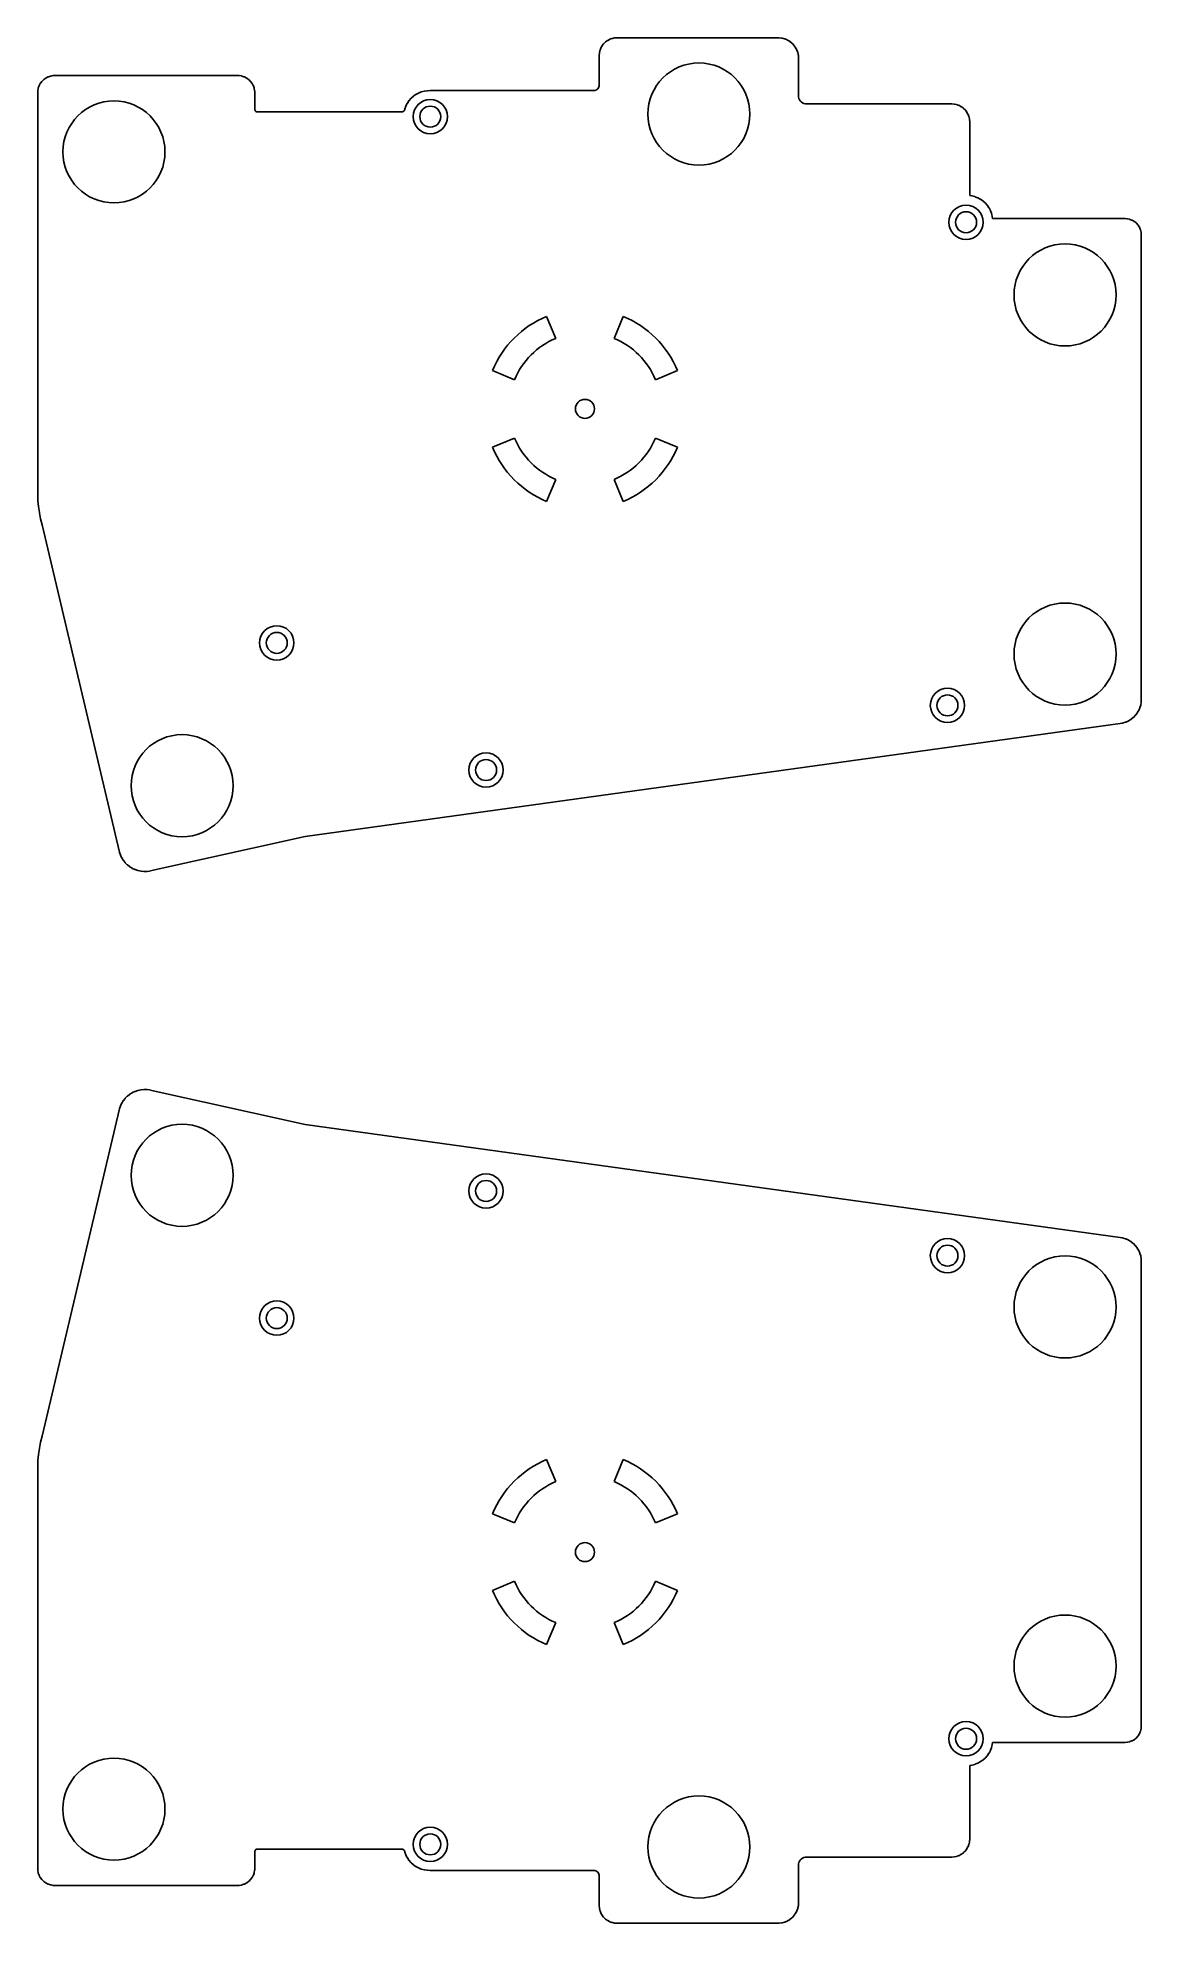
# Model space of a CAD drawing. Header units: millimetres. Extents: x -212 to -97, y -236 to -38.
import ezdxf

# ---------------------------------------------------------------- set-up
doc = ezdxf.new("R2010")
doc.units = ezdxf.units.MM
doc.layers.add('mirror', color=7, linetype='CONTINUOUS')
doc.layers.add('Shape2DView', color=7, linetype='CONTINUOUS')

msp = doc.modelspace()

# ---------------------------------------------------------------- linework, layer by layer
at = {"layer": 'mirror'}
for p, q in [((-203.801, -150.435), (-203.709, -150.168)), ((-203.696, -150.138), (-203.575, -149.882)), ((-203.558, -149.85), (-203.407, -149.61)), ((-203.388, -149.583), (-203.212, -149.362)), ((-203.189, -149.336), (-202.988, -149.136)), ((-202.961, -149.113), (-202.738, -148.938)), ((-202.71, -148.918), (-202.469, -148.77)), ((-202.439, -148.754), (-202.183, -148.634)), ((-202.151, -148.622), (-201.882, -148.532)), ((-201.848, -148.522), (-201.571, -148.464)), ((-201.538, -148.459), (-201.256, -148.433)), ((-201.222, -148.432), (-200.939, -148.438)), ((-200.904, -148.441), (-200.634, -148.478)), ((-200.598, -148.484), (-184.308, -152.101)), ((-211.92, -184.788), (-203.81, -150.468)), ((-184.308, -152.101), (-98.588, -163.989)), ((-98.5339, -164.001), (-98.2717, -164.081)), ((-98.2357, -164.095), (-97.9855, -164.208)), ((-97.9536, -164.224), (-97.7191, -164.366)), ((-97.6885, -164.388), (-97.4733, -164.558)), ((-97.4459, -164.582), (-97.2533, -164.777)), ((-97.2287, -164.805), (-97.0615, -165.023)), ((-97.041, -165.054), (-96.902, -165.29)), ((-96.8851, -165.323), (-96.7762, -165.575)), ((-96.7637, -165.61), (-96.6866, -165.873)), ((-96.6784, -165.909), (-96.6343, -166.18)), ((-96.6306, -166.217), (-96.6206, -166.481)), ((-96.62, -166.5), (-96.62, -215.225)), ((-212.195, -186.041), (-212.074, -185.416)), ((-212.07, -185.401), (-211.92, -184.789)), ((-212.38, -187.985), (-212.351, -187.348)), ((-212.35, -187.334), (-212.29, -186.7)), ((-212.288, -186.685), (-212.197, -186.055)), ((-158.036, -189.543), (-158.993, -187.233)), ((-151.914, -189.543), (-150.957, -187.233)), ((-212.38, -187.999), (-212.38, -187.998)), ((-212.38, -188), (-212.38, -187.999)), ((-212.38, -230.25), (-212.38, -188)), ((-162.366, -193.872), (-164.676, -192.916)), ((-147.584, -193.872), (-145.274, -192.916)), ((-162.366, -199.995), (-164.676, -200.952)), ((-147.584, -199.995), (-145.274, -200.952)), ((-158.036, -204.325), (-158.993, -206.635)), ((-151.914, -204.325), (-150.957, -206.635)), ((-96.6217, -215.259), (-96.6451, -215.477)), ((-112.34, -217.444), (-112.44, -217.71)), ((-112.262, -217.133), (-112.329, -217.409)), ((-112.23, -216.88), (-112.256, -217.098)), ((-98.35, -216.88), (-112.23, -216.88)), ((-98.119, -216.869), (-98.3248, -216.879)), ((-97.8584, -216.818), (-98.0724, -216.863)), ((-97.609, -216.727), (-97.8132, -216.804)), ((-97.3768, -216.598), (-97.5664, -216.706)), ((-97.1678, -216.434), (-97.338, -216.571)), ((-96.9869, -216.239), (-97.1335, -216.402)), ((-96.8387, -216.019), (-96.9582, -216.202)), ((-96.7267, -215.778), (-96.8161, -215.978)), ((-96.6538, -215.523), (-96.7109, -215.734)), ((-114.399, -219.263), (-114.62, -219.292)), ((-114.62, -219.292), (-114.62, -227.025)), ((-114.088, -219.186), (-114.364, -219.256)), ((-113.788, -219.072), (-114.053, -219.175)), ((-113.505, -218.923), (-113.756, -219.057)), ((-113.241, -218.741), (-113.474, -218.904)), ((-113.001, -218.529), (-113.213, -218.719)), ((-112.788, -218.29), (-112.976, -218.504)), ((-112.605, -218.026), (-112.765, -218.261)), ((-112.455, -217.744), (-112.587, -217.996)), ((-114.643, -227.314), (-114.691, -227.534)), ((-114.621, -227.046), (-114.637, -227.271)), ((-189.611, -228.284), (-189.62, -228.335)), ((-189.62, -228.335), (-189.62, -230.25)), ((-189.584, -228.222), (-189.611, -228.284)), ((-189.544, -228.167), (-189.584, -228.222)), ((-189.493, -228.123), (-189.544, -228.167)), ((-189.434, -228.091), (-189.493, -228.123)), ((-189.391, -228.08), (-189.434, -228.091)), ((-174.154, -228.08), (-189.391, -228.08)), ((-174.1, -228.089), (-174.154, -228.08)), ((-174.036, -228.115), (-174.1, -228.089)), ((-173.978, -228.156), (-174.036, -228.115)), ((-173.931, -228.209), (-173.978, -228.156)), ((-173.897, -228.27), (-173.931, -228.209)), ((-173.882, -228.325), (-173.897, -228.27)), ((-173.763, -228.672), (-173.863, -228.404)), ((-173.618, -228.959), (-173.749, -228.705)), ((-173.44, -229.227), (-173.6, -228.99)), ((-173.231, -229.472), (-173.418, -229.255)), ((-132.386, -229.218), (-132.468, -229.341)), ((-132.284, -229.111), (-132.386, -229.218)), ((-132.164, -229.024), (-132.284, -229.111)), ((-132.031, -228.959), (-132.164, -229.024)), ((-131.89, -228.918), (-132.031, -228.959)), ((-131.768, -228.904), (-131.89, -228.918)), ((-116.5, -228.905), (-131.75, -228.905)), ((-116.254, -228.888), (-116.479, -228.904)), ((-115.991, -228.834), (-116.211, -228.882)), ((-115.739, -228.743), (-115.95, -228.822)), ((-115.502, -228.618), (-115.7, -228.726)), ((-115.286, -228.46), (-115.467, -228.595)), ((-115.094, -228.272), (-115.253, -228.431)), ((-114.931, -228.059), (-115.066, -228.239)), ((-114.8, -227.825), (-114.908, -228.023)), ((-114.703, -227.575), (-114.782, -227.786)), ((-212.329, -230.54), (-212.373, -230.318)), ((-212.239, -230.798), (-212.317, -230.585)), ((-212.111, -231.038), (-212.22, -230.839)), ((-211.95, -231.256), (-212.087, -231.076)), ((-211.757, -231.448), (-211.92, -231.29)), ((-190.076, -231.294), (-190.239, -231.453)), ((-189.909, -231.078), (-190.046, -231.26)), ((-189.776, -230.839), (-189.884, -231.04)), ((-189.681, -230.584), (-189.758, -230.798)), ((-189.626, -230.314), (-189.668, -230.538)), ((-172.994, -229.691), (-173.206, -229.498)), ((-172.735, -229.879), (-172.967, -229.713)), ((-172.453, -230.037), (-172.704, -229.899)), ((-172.155, -230.159), (-172.421, -230.052)), ((-171.846, -230.245), (-172.122, -230.17)), ((-171.528, -230.294), (-171.811, -230.252)), ((-171.215, -230.305), (-171.492, -230.297)), ((-154.05, -230.305), (-171.2, -230.305)), ((-153.943, -230.316), (-154.038, -230.305)), ((-153.832, -230.353), (-153.943, -230.316)), ((-153.73, -230.411), (-153.832, -230.353)), ((-153.641, -230.488), (-153.73, -230.411)), ((-153.569, -230.581), (-153.641, -230.488)), ((-153.516, -230.685), (-153.569, -230.581)), ((-153.485, -230.798), (-153.516, -230.685)), ((-153.479, -230.894), (-153.485, -230.798)), ((-153.48, -230.924), (-153.48, -230.923)), ((-153.48, -230.925), (-153.48, -230.924)), ((-153.48, -233.99), (-153.48, -230.925)), ((-132.563, -229.62), (-132.572, -229.741)), ((-132.57, -229.773), (-132.57, -229.774)), ((-132.57, -229.774), (-132.57, -229.775)), ((-132.57, -229.775), (-132.57, -233.675)), ((-132.528, -229.476), (-132.563, -229.62)), ((-132.468, -229.341), (-132.528, -229.476)), ((-211.537, -231.609), (-211.722, -231.477)), ((-211.297, -231.734), (-211.499, -231.632)), ((-211.04, -231.823), (-211.255, -231.752)), ((-210.772, -231.872), (-210.996, -231.834)), ((-210.516, -231.88), (-210.727, -231.876)), ((-191.5, -231.88), (-210.5, -231.88)), ((-191.276, -231.878), (-191.487, -231.88)), ((-191.005, -231.838), (-191.23, -231.874)), ((-190.744, -231.757), (-190.96, -231.827)), ((-190.499, -231.638), (-190.703, -231.74)), ((-190.274, -231.482), (-190.459, -231.614)), ((-153.48, -233.991), (-153.48, -233.99)), ((-153.48, -233.991), (-153.48, -233.991)), ((-153.461, -234.238), (-153.479, -234.015)), ((-153.406, -234.498), (-153.455, -234.28)), ((-153.315, -234.748), (-153.394, -234.539)), ((-153.187, -234.984), (-153.296, -234.788)), ((-153.029, -235.197), (-153.164, -235.019)), ((-152.84, -235.388), (-153, -235.23)), ((-133.078, -235.074), (-133.256, -235.262)), ((-132.902, -234.832), (-133.052, -235.042)), ((-132.761, -234.567), (-132.88, -234.796)), ((-132.658, -234.287), (-132.745, -234.53)), ((-132.593, -233.994), (-132.646, -234.247)), ((-132.571, -233.695), (-132.588, -233.952)), ((-132.57, -233.675), (-132.57, -233.675)), ((-152.628, -235.548), (-152.808, -235.415)), ((-152.395, -235.677), (-152.592, -235.571)), ((-152.145, -235.771), (-152.356, -235.695)), ((-151.885, -235.829), (-152.104, -235.783)), ((-151.627, -235.849), (-151.842, -235.835)), ((-134.645, -235.85), (-151.6, -235.85)), ((-134.61, -235.848), (-134.611, -235.848)), ((-134.347, -235.815), (-134.603, -235.847)), ((-134.057, -235.74), (-134.306, -235.807)), ((-133.78, -235.626), (-134.018, -235.727)), ((-133.521, -235.475), (-133.743, -235.608)), ((-133.286, -235.29), (-133.487, -235.451))]:
    msp.add_line(p, q, dxfattribs=at)
for centre, radius in [((-197.234, -157.426), 5.35), ((-165.35, -159.07), 1.8), ((-165.35, -159.07), 1.1), ((-116.95, -165.85), 1.8), ((-116.95, -165.85), 1.1), ((-104.62, -171.229), 5.35), ((-187.3, -172.4), 1.8), ((-187.3, -172.4), 1.1), ((-154.975, -196.934), 1), ((-104.62, -208.88), 5.35), ((-115, -216.5), 1.8), ((-115, -216.5), 1.1), ((-204.38, -223.88), 5.35), ((-143.025, -227.85), 5.35), ((-171.2, -227.575), 1.8), ((-171.2, -227.575), 1.1)]:
    msp.add_circle(centre, radius, dxfattribs=at)
for centre, radius, start, end in [((-203.425, -150.266), 0.3, 154.702, 160.988), ((-203.304, -150.01), 0.3, 147.823, 154.702), ((-203.153, -149.77), 0.3, 141.467, 147.823), ((-202.977, -149.549), 0.3, 134.857, 141.467), ((-202.776, -149.349), 0.3, 128.123, 134.857), ((-202.553, -149.174), 0.3, 121.554, 128.123), ((-202.312, -149.026), 0.3, 115.115, 121.554), ((-202.056, -148.906), 0.3, 108.499, 115.115), ((-201.787, -148.816), 0.3, 101.826, 108.499), ((-201.51, -148.758), 0.3, 95.2677, 101.826), ((-201.228, -148.732), 0.3, 88.7854, 95.2677), ((-200.945, -148.738), 0.3, 82.0705, 88.7854), ((-200.663, -148.777), 0.3, 77.4835, 84.528), ((-203.518, -150.537), 0.3, 165.57, 166.704), ((-203.517, -150.533), 0.3, 160.988, 166.357), ((-98.6292, -164.286), 0.3, 74.8496, 82.1041), ((-98.6214, -164.288), 0.3, 73.0325, 76.3876), ((-98.3592, -164.368), 0.3, 65.6942, 73.0325), ((-98.109, -164.481), 0.3, 58.8033, 65.6942), ((-97.8745, -164.623), 0.3, 51.6926, 58.8033), ((-97.6593, -164.793), 0.3, 44.6452, 51.6926), ((-97.4667, -164.988), 0.3, 37.4872, 44.6452), ((-97.2995, -165.206), 0.3, 30.4974, 37.4872), ((-97.1605, -165.442), 0.3, 23.3712, 30.4974), ((-97.0516, -165.694), 0.3, 16.3388, 23.3712), ((-96.9745, -165.957), 0.3, 9.24276, 16.3388), ((-96.9304, -166.228), 0.3, 2.16862, 9.24276), ((-96.92, -166.5), 0.3, 0, 3.6475), ((-211.779, -185.473), 0.3, 166.225, 169.047), ((-211.628, -184.857), 0.3, 166.704, 166.946), ((-212.051, -187.362), 0.3, 174.594, 177.39), ((-211.991, -186.728), 0.3, 171.785, 174.594), ((-211.9, -186.098), 0.3, 169.047, 171.785), ((-154.975, -196.934), 10.5, 112.5, 157.5), ((-154.975, -196.934), 10.5, 22.5, 67.5), ((-212.08, -187.998), 0.3, 177.39, 180), ((-154.975, -196.934), 8, 112.5, 157.5), ((-154.975, -196.934), 8, 22.5, 67.5), ((-154.975, -196.934), 10.5, -157.5, -112.5), ((-154.975, -196.934), 8, -157.5, -112.5), ((-154.975, -196.934), 8, -67.5, -22.5), ((-154.975, -196.934), 10.5, -67.5, -22.5), ((-96.9434, -215.445), 0.3, -15.1425, -6.14622), ((-96.92, -215.227), 0.3, -6.14622, 0.219634), ((-96.92, -215.225), 0.3, -0.219634, 0), ((-112.621, -217.338), 0.3, -20.5891, -13.6258), ((-112.554, -217.062), 0.3, -13.6258, -6.86517), ((-98.35, -216.58), 0.3, -90, -85.1754), ((-98.134, -216.569), 0.3, -87.131, -78.1505), ((-97.92, -216.524), 0.3, -78.1505, -69.1432), ((-97.7158, -216.446), 0.3, -69.1432, -60.1284), ((-97.5262, -216.337), 0.3, -60.1284, -51.1478), ((-97.356, -216.2), 0.3, -51.1478, -42.1256), ((-97.2094, -216.038), 0.3, -42.1256, -33.1304), ((-97.0899, -215.855), 0.3, -33.1304, -24.1381), ((-97.0005, -215.656), 0.3, -24.1381, -15.1425), ((-114.438, -218.966), 0.3, -82.5851, -75.71), ((-114.162, -218.895), 0.3, -75.71, -68.7787), ((-113.897, -218.792), 0.3, -68.7787, -61.9216), ((-113.646, -218.658), 0.3, -61.9216, -55.0245), ((-113.413, -218.495), 0.3, -55.0245, -48.1625), ((-113.201, -218.306), 0.3, -48.1625, -41.3127), ((-113.013, -218.092), 0.3, -41.3127, -34.2831), ((-112.853, -217.857), 0.3, -34.2831, -27.6086), ((-112.721, -217.605), 0.3, -27.6086, -20.5891), ((-114.936, -227.25), 0.3, -12.2972, -4.06932), ((-114.92, -227.025), 0.3, -4.06932, 0), ((-173.584, -228.289), 0.3, -172.965, -168.103), ((-173.582, -228.299), 0.3, -170.126, -159.566), ((-173.482, -228.567), 0.3, -159.566, -152.773), ((-173.351, -228.822), 0.3, -152.773, -146.021), ((-173.191, -229.06), 0.3, -146.021, -139.208), ((-131.75, -228.605), 0.3, -93.4436, -90), ((-116.5, -228.605), 0.3, -90, -85.9071), ((-116.275, -228.589), 0.3, -85.9071, -77.7168), ((-116.055, -228.541), 0.3, -77.7168, -69.5214), ((-115.844, -228.462), 0.3, -69.5214, -61.3895), ((-115.646, -228.354), 0.3, -61.3895, -53.262), ((-115.465, -228.219), 0.3, -53.262, -44.928), ((-115.306, -228.06), 0.3, -44.928, -36.7936), ((-115.171, -227.879), 0.3, -36.7936, -28.6348), ((-115.063, -227.681), 0.3, -28.6348, -20.4996), ((-114.984, -227.47), 0.3, -20.4996, -12.2972), ((-212.08, -230.25), 0.3, 180, -173.282), ((-212.079, -230.26), 0.3, -175.182, -168.804), ((-212.035, -230.482), 0.3, -168.804, -159.896), ((-211.957, -230.695), 0.3, -159.896, -151.289), ((-211.848, -230.894), 0.3, -151.289, -142.786), ((-211.711, -231.075), 0.3, -142.786, -134.089), ((-190.285, -231.079), 0.3, -45.7838, -37.0311), ((-190.148, -230.897), 0.3, -37.0311, -28.3332), ((-190.04, -230.697), 0.3, -28.3332, -19.7468), ((-189.963, -230.482), 0.3, -19.7468, -10.6429), ((-189.921, -230.259), 0.3, -10.6429, -5.47543), ((-189.92, -230.25), 0.3, -7.20495, 0), ((-173.004, -229.276), 0.3, -139.208, -132.314), ((-172.792, -229.469), 0.3, -132.314, -125.666), ((-172.56, -229.636), 0.3, -125.666, -118.784), ((-172.309, -229.774), 0.3, -118.784, -111.931), ((-172.043, -229.881), 0.3, -111.931, -105.183), ((-171.767, -229.956), 0.3, -105.183, -98.3624), ((-171.484, -229.997), 0.3, -98.3624, -91.5585), ((-171.2, -230.005), 0.3, -92.8205, -90), ((-154.05, -230.005), 0.3, -90, -87.6422), ((-153.18, -230.923), 0.3, 174.466, 180), ((-132.87, -229.773), 0.3, 0, 6.245), ((-211.548, -231.233), 0.3, -134.089, -125.447), ((-211.363, -231.364), 0.3, -125.447, -116.904), ((-211.161, -231.467), 0.3, -116.904, -108.299), ((-210.946, -231.538), 0.3, -108.299, -99.6033), ((-210.722, -231.576), 0.3, -99.6033, -91.0369), ((-210.5, -231.58), 0.3, -93.0321, -90), ((-191.5, -231.58), 0.3, -90, -87.469), ((-191.278, -231.578), 0.3, -89.5613, -80.8104), ((-191.053, -231.542), 0.3, -80.8104, -72.0198), ((-190.837, -231.472), 0.3, -72.0198, -63.39), ((-190.633, -231.369), 0.3, -63.39, -54.5122), ((-190.448, -231.238), 0.3, -54.5122, -45.7838), ((-153.18, -233.991), 0.3, 180, -175.391), ((-153.162, -234.214), 0.3, -175.391, -167.36), ((-153.113, -234.433), 0.3, -167.36, -159.321), ((-153.034, -234.642), 0.3, -159.321, -150.896), ((-152.925, -234.838), 0.3, -150.896, -142.884), ((-152.79, -235.016), 0.3, -142.884, -134.512), ((-133.474, -235.056), 0.3, -51.2014, -43.4502), ((-133.296, -234.868), 0.3, -43.4502, -35.4861), ((-133.146, -234.658), 0.3, -35.4861, -27.4587), ((-133.027, -234.429), 0.3, -27.4587, -19.6837), ((-132.94, -234.185), 0.3, -19.6837, -11.8361), ((-132.887, -233.933), 0.3, -11.8361, -3.77715), ((-132.87, -233.675), 0.3, -3.77715, 0), ((-152.63, -235.174), 0.3, -134.512, -126.46), ((-152.45, -235.307), 0.3, -126.46, -118.283), ((-152.253, -235.413), 0.3, -118.283, -110.001), ((-152.042, -235.489), 0.3, -110.001, -101.887), ((-151.823, -235.536), 0.3, -101.887, -93.6947), ((-151.6, -235.55), 0.3, -95.1726, -90), ((-134.645, -235.55), 0.3, -90, -88.1858), ((-134.641, -235.55), 0.3, -88.95, -84.2894), ((-134.64, -235.55), 0.3, -84.2894, -82.8529), ((-134.384, -235.518), 0.3, -82.8529, -74.9398), ((-134.135, -235.451), 0.3, -74.9398, -67.0663), ((-133.897, -235.35), 0.3, -67.0663, -59.1883), ((-133.675, -235.218), 0.3, -59.1883, -51.2014)]:
    msp.add_arc(centre, radius, start, end, dxfattribs=at)
at = {"layer": 'Shape2DView'}
for p, q in [((-153.406, -39.5016), (-153.455, -39.7201)), ((-153.315, -39.252), (-153.394, -39.4613)), ((-153.187, -39.0162), (-153.296, -39.212)), ((-153.029, -38.8027), (-153.164, -38.9811)), ((-152.84, -38.6125), (-153, -38.7698)), ((-152.628, -38.4521), (-152.808, -38.5851)), ((-152.395, -38.3232), (-152.592, -38.4292)), ((-152.145, -38.2287), (-152.356, -38.3055)), ((-151.885, -38.1709), (-152.104, -38.217)), ((-151.627, -38.1512), (-151.842, -38.1651)), ((-134.645, -38.15), (-151.6, -38.15)), ((-134.61, -38.1517), (-134.611, -38.1516)), ((-134.347, -38.1846), (-134.603, -38.1525)), ((-134.057, -38.2596), (-134.306, -38.1926)), ((-133.78, -38.3737), (-134.018, -38.273)), ((-133.521, -38.5247), (-133.743, -38.3923)), ((-133.286, -38.7102), (-133.487, -38.5486)), ((-133.078, -38.9256), (-133.256, -38.7377)), ((-132.902, -39.1681), (-133.052, -38.9577)), ((-132.761, -39.433), (-132.88, -39.204)), ((-132.658, -39.7135), (-132.745, -39.4703)), ((-153.48, -40.009), (-153.48, -40.0093)), ((-153.48, -40.0093), (-153.48, -40.0096)), ((-153.48, -40.0096), (-153.48, -43.075)), ((-153.461, -39.7616), (-153.479, -39.9849)), ((-132.593, -40.0059), (-132.646, -39.753)), ((-132.571, -40.3051), (-132.588, -40.0476)), ((-132.57, -40.325), (-132.57, -40.3249)), ((-132.57, -44.225), (-132.57, -40.325)), ((-212.329, -43.4596), (-212.373, -43.6819)), ((-212.239, -43.2016), (-212.317, -43.4147)), ((-212.111, -42.9616), (-212.22, -43.1606)), ((-211.95, -42.7439), (-212.087, -42.9243)), ((-211.757, -42.5519), (-211.92, -42.7098)), ((-211.537, -42.3913), (-211.722, -42.523)), ((-211.297, -42.2657), (-211.499, -42.3682)), ((-211.04, -42.1773), (-211.255, -42.2484)), ((-210.772, -42.1284), (-210.996, -42.1663)), ((-210.516, -42.1204), (-210.727, -42.1242)), ((-191.5, -42.12), (-210.5, -42.12)), ((-191.276, -42.1219), (-191.487, -42.1203)), ((-191.005, -42.1622), (-191.23, -42.1258)), ((-190.744, -42.2431), (-190.96, -42.173)), ((-190.499, -42.3624), (-190.703, -42.2602)), ((-190.274, -42.5182), (-190.459, -42.3863)), ((-190.076, -42.7061), (-190.239, -42.5475)), ((-189.909, -42.922), (-190.046, -42.7404)), ((-189.776, -43.1606), (-189.884, -42.9603)), ((-189.681, -43.4161), (-189.758, -43.2016)), ((-189.626, -43.6856), (-189.668, -43.4621)), ((-153.569, -43.4192), (-153.641, -43.5119)), ((-153.516, -43.3147), (-153.569, -43.4192)), ((-153.485, -43.202), (-153.516, -43.3147)), ((-153.479, -43.106), (-153.485, -43.202)), ((-153.48, -43.075), (-153.48, -43.0763)), ((-153.48, -43.0763), (-153.48, -43.0771)), ((-212.38, -43.75), (-212.38, -86)), ((-189.62, -45.6651), (-189.62, -43.75)), ((-173.763, -45.3278), (-173.863, -45.5962)), ((-173.618, -45.0406), (-173.749, -45.2952)), ((-173.44, -44.7728), (-173.6, -45.0102)), ((-173.231, -44.5278), (-173.418, -44.7445)), ((-172.994, -44.309), (-173.206, -44.502)), ((-172.735, -44.1206), (-172.967, -44.2871)), ((-172.453, -43.9635), (-172.704, -44.1014)), ((-172.155, -43.841), (-172.421, -43.9481)), ((-171.846, -43.7549), (-172.122, -43.8298)), ((-171.528, -43.706), (-171.811, -43.7476)), ((-171.215, -43.6954), (-171.492, -43.7029)), ((-154.05, -43.695), (-171.2, -43.695)), ((-153.943, -43.6835), (-154.038, -43.6953)), ((-153.832, -43.6466), (-153.943, -43.6835)), ((-153.73, -43.5887), (-153.832, -43.6466)), ((-153.641, -43.5119), (-153.73, -43.5887)), ((-132.563, -44.38), (-132.572, -44.2592)), ((-132.57, -44.2258), (-132.57, -44.225)), ((-132.57, -44.2266), (-132.57, -44.2258)), ((-132.528, -44.5238), (-132.563, -44.38)), ((-132.468, -44.6595), (-132.528, -44.5238)), ((-132.386, -44.7821), (-132.468, -44.6595)), ((-132.284, -44.8886), (-132.386, -44.7821)), ((-132.164, -44.976), (-132.284, -44.8886)), ((-132.031, -45.0413), (-132.164, -44.976)), ((-131.89, -45.0824), (-132.031, -45.0413)), ((-131.768, -45.0955), (-131.89, -45.0824)), ((-116.5, -45.095), (-131.75, -45.095)), ((-116.254, -45.1119), (-116.479, -45.0958)), ((-115.991, -45.1659), (-116.211, -45.118)), ((-115.739, -45.2568), (-115.95, -45.178)), ((-115.502, -45.3824), (-115.7, -45.2744)), ((-115.286, -45.5405), (-115.467, -45.4054)), ((-189.611, -45.7162), (-189.62, -45.6651)), ((-189.584, -45.7781), (-189.611, -45.7162)), ((-189.544, -45.8332), (-189.584, -45.7781)), ((-189.493, -45.8772), (-189.544, -45.8332)), ((-189.434, -45.9086), (-189.493, -45.8772)), ((-189.391, -45.92), (-189.434, -45.9086)), ((-174.154, -45.92), (-189.391, -45.92)), ((-174.1, -45.911), (-174.154, -45.92)), ((-174.036, -45.8846), (-174.1, -45.911)), ((-173.978, -45.8439), (-174.036, -45.8846)), ((-173.931, -45.7914), (-173.978, -45.8439)), ((-173.897, -45.7302), (-173.931, -45.7914)), ((-173.882, -45.6746), (-173.897, -45.7302)), ((-115.094, -45.7284), (-115.253, -45.569)), ((-114.931, -45.9411), (-115.066, -45.7606)), ((-114.8, -46.1748), (-114.908, -45.977)), ((-114.703, -46.4248), (-114.782, -46.2135)), ((-114.643, -46.6862), (-114.691, -46.466)), ((-114.621, -46.9537), (-114.637, -46.7288)), ((-114.62, -54.7083), (-114.62, -46.975)), ((-114.399, -54.737), (-114.62, -54.7083)), ((-114.088, -54.8141), (-114.364, -54.7438)), ((-113.788, -54.928), (-114.053, -54.8251)), ((-113.505, -55.0769), (-113.756, -54.943)), ((-113.241, -55.2588), (-113.474, -55.0958)), ((-113.001, -55.4709), (-113.213, -55.2811)), ((-112.788, -55.7102), (-112.976, -55.4963)), ((-112.605, -55.974), (-112.765, -55.7393)), ((-112.455, -56.2564), (-112.587, -56.004)), ((-112.34, -56.5561), (-112.44, -56.2899)), ((-112.262, -56.8673), (-112.329, -56.5909)), ((-112.23, -57.12), (-112.256, -56.9021)), ((-98.35, -57.12), (-112.23, -57.12)), ((-98.119, -57.1314), (-98.3248, -57.1211)), ((-97.8584, -57.1823), (-98.0724, -57.1374)), ((-97.609, -57.2734), (-97.8132, -57.1956)), ((-97.3768, -57.4025), (-97.5664, -57.2936)), ((-97.1678, -57.5661), (-97.338, -57.429)), ((-96.9869, -57.7606), (-97.1335, -57.5985)), ((-96.8387, -57.9809), (-96.9582, -57.7978)), ((-96.7267, -58.2217), (-96.8161, -58.0222)), ((-96.6538, -58.477), (-96.7109, -58.266)), ((-96.6217, -58.7406), (-96.6451, -58.5233)), ((-96.62, -107.5), (-96.62, -58.775)), ((-158.036, -69.6751), (-158.993, -67.3654)), ((-151.914, -69.6751), (-150.957, -67.3654)), ((-162.366, -74.0046), (-164.676, -73.0479)), ((-147.584, -74.0046), (-145.274, -73.0479)), ((-162.366, -80.1276), (-164.676, -81.0843)), ((-147.584, -80.1276), (-145.274, -81.0843)), ((-158.036, -84.4571), (-158.993, -86.7668)), ((-151.914, -84.4571), (-150.957, -86.7668)), ((-212.38, -86), (-212.38, -86.0011)), ((-212.38, -86.0011), (-212.38, -86.0017)), ((-212.38, -86.0154), (-212.351, -86.6516)), ((-212.35, -86.6662), (-212.29, -87.3002)), ((-212.288, -87.3148), (-212.197, -87.9451)), ((-212.195, -87.9592), (-212.074, -88.5844)), ((-212.07, -88.5988), (-211.92, -89.2112)), ((-211.92, -89.2124), (-203.81, -123.532)), ((-97.041, -108.946), (-96.902, -108.71)), ((-96.8851, -108.677), (-96.7762, -108.425)), ((-96.7637, -108.39), (-96.6866, -108.127)), ((-96.6784, -108.091), (-96.6343, -107.82)), ((-96.6306, -107.783), (-96.6206, -107.519)), ((-184.308, -121.899), (-98.588, -110.011)), ((-98.5339, -109.999), (-98.2717, -109.919)), ((-98.2357, -109.905), (-97.9855, -109.792)), ((-97.9536, -109.776), (-97.7191, -109.634)), ((-97.6885, -109.612), (-97.4733, -109.442)), ((-97.4459, -109.418), (-97.2533, -109.223)), ((-97.2287, -109.195), (-97.0615, -108.977)), ((-200.598, -125.516), (-184.308, -121.899)), ((-203.801, -123.565), (-203.709, -123.832)), ((-203.696, -123.862), (-203.575, -124.118)), ((-203.558, -124.15), (-203.407, -124.39)), ((-203.388, -124.417), (-203.212, -124.638)), ((-203.189, -124.664), (-202.988, -124.864)), ((-202.961, -124.887), (-202.738, -125.062)), ((-202.71, -125.082), (-202.469, -125.23)), ((-202.439, -125.246), (-202.183, -125.366)), ((-202.151, -125.378), (-201.882, -125.468)), ((-201.848, -125.478), (-201.571, -125.536)), ((-201.538, -125.541), (-201.256, -125.567)), ((-201.222, -125.568), (-200.939, -125.562)), ((-200.904, -125.559), (-200.634, -125.522))]:
    msp.add_line(p, q, dxfattribs=at)
for centre, radius in [((-143.025, -46.15), 5.35), ((-204.38, -50.12), 5.35), ((-171.2, -46.425), 1.8), ((-171.2, -46.425), 1.1), ((-115, -57.5), 1.8), ((-115, -57.5), 1.1), ((-104.62, -65.12), 5.35), ((-154.975, -77.0661), 1), ((-104.62, -102.771), 5.35), ((-187.3, -101.6), 1.8), ((-187.3, -101.6), 1.1), ((-116.95, -108.15), 1.8), ((-116.95, -108.15), 1.1), ((-197.234, -116.574), 5.35), ((-165.35, -114.93), 1.8), ((-165.35, -114.93), 1.1)]:
    msp.add_circle(centre, radius, dxfattribs=at)
for centre, radius, start, end in [((-153.113, -39.5672), 0.3, 159.321, 167.36), ((-153.034, -39.3579), 0.3, 150.896, 159.321), ((-152.925, -39.1621), 0.3, 142.884, 150.896), ((-152.79, -38.9837), 0.3, 134.512, 142.884), ((-152.63, -38.8264), 0.3, 126.46, 134.512), ((-152.45, -38.6934), 0.3, 118.283, 126.46), ((-152.253, -38.5874), 0.3, 110.001, 118.283), ((-152.042, -38.5106), 0.3, 101.887, 110.001), ((-151.823, -38.4645), 0.3, 93.6947, 101.887), ((-151.6, -38.45), 0.3, 90, 95.1726), ((-134.645, -38.45), 0.3, 88.1858, 90), ((-134.641, -38.4501), 0.3, 84.2894, 88.95), ((-134.64, -38.4502), 0.3, 82.8529, 84.2894), ((-134.384, -38.4823), 0.3, 74.9398, 82.8529), ((-134.135, -38.5493), 0.3, 67.0663, 74.9398), ((-133.897, -38.65), 0.3, 59.1883, 67.0663), ((-133.675, -38.7824), 0.3, 51.2014, 59.1883), ((-133.474, -38.944), 0.3, 43.4502, 51.2014), ((-133.296, -39.1319), 0.3, 35.4861, 43.4502), ((-133.146, -39.3423), 0.3, 27.4587, 35.4861), ((-133.027, -39.5713), 0.3, 19.6837, 27.4587), ((-153.18, -40.009), 0.3, 175.391, 180), ((-153.162, -39.7857), 0.3, 167.36, 175.391), ((-132.94, -39.8145), 0.3, 11.8361, 19.6837), ((-132.887, -40.0674), 0.3, 3.77715, 11.8361), ((-132.87, -40.3249), 0.3, 0, 3.77715), ((-212.035, -43.5178), 0.3, 159.896, 168.804), ((-211.957, -43.3047), 0.3, 151.289, 159.896), ((-211.848, -43.1057), 0.3, 142.786, 151.289), ((-211.711, -42.9253), 0.3, 134.089, 142.786), ((-211.548, -42.7674), 0.3, 125.447, 134.089), ((-211.363, -42.6357), 0.3, 116.904, 125.447), ((-211.161, -42.5332), 0.3, 108.299, 116.904), ((-210.946, -42.4621), 0.3, 99.6033, 108.299), ((-210.722, -42.4242), 0.3, 91.0369, 99.6033), ((-210.5, -42.42), 0.3, 90, 93.0321), ((-191.5, -42.42), 0.3, 87.469, 90), ((-191.278, -42.4219), 0.3, 80.8104, 89.5613), ((-191.053, -42.4583), 0.3, 72.0198, 80.8104), ((-190.837, -42.5284), 0.3, 63.39, 72.0198), ((-190.633, -42.6306), 0.3, 54.5122, 63.39), ((-190.448, -42.7625), 0.3, 45.7838, 54.5122), ((-190.285, -42.9211), 0.3, 37.0311, 45.7838), ((-190.148, -43.1027), 0.3, 28.3332, 37.0311), ((-190.04, -43.303), 0.3, 19.7468, 28.3332), ((-189.963, -43.5175), 0.3, 10.6429, 19.7468), ((-153.18, -43.0771), 0.3, 180, -174.466), ((-212.08, -43.75), 0.3, 173.282, 180), ((-212.079, -43.7401), 0.3, 168.804, 175.182), ((-189.921, -43.741), 0.3, 5.47543, 10.6429), ((-189.92, -43.75), 0.3, 0, 7.20495), ((-173.482, -45.4325), 0.3, 152.773, 159.566), ((-173.351, -45.1779), 0.3, 146.021, 152.773), ((-173.191, -44.9405), 0.3, 139.208, 146.021), ((-173.004, -44.7238), 0.3, 132.314, 139.208), ((-172.792, -44.5308), 0.3, 125.666, 132.314), ((-172.56, -44.3643), 0.3, 118.784, 125.666), ((-172.309, -44.2264), 0.3, 111.931, 118.784), ((-172.043, -44.1193), 0.3, 105.183, 111.931), ((-171.767, -44.0444), 0.3, 98.3624, 105.183), ((-171.484, -44.0028), 0.3, 91.5585, 98.3624), ((-171.2, -43.995), 0.3, 90, 92.8205), ((-154.05, -43.995), 0.3, 87.6422, 90), ((-132.87, -44.2266), 0.3, -6.245, 0), ((-131.75, -45.395), 0.3, 90, 93.4436), ((-116.5, -45.395), 0.3, 85.9071, 90), ((-116.275, -45.4111), 0.3, 77.7168, 85.9071), ((-116.055, -45.459), 0.3, 69.5214, 77.7168), ((-115.844, -45.5378), 0.3, 61.3895, 69.5214), ((-115.646, -45.6458), 0.3, 53.262, 61.3895), ((-173.584, -45.7113), 0.3, 168.103, 172.965), ((-173.582, -45.7009), 0.3, 159.566, 170.126), ((-115.465, -45.7809), 0.3, 44.928, 53.262), ((-115.306, -45.9403), 0.3, 36.7936, 44.928), ((-115.171, -46.1208), 0.3, 28.6348, 36.7936), ((-115.063, -46.3186), 0.3, 20.4996, 28.6348), ((-114.984, -46.5299), 0.3, 12.2972, 20.4996), ((-114.936, -46.7501), 0.3, 4.06932, 12.2972), ((-114.92, -46.975), 0.3, 0, 4.06932), ((-114.438, -55.0345), 0.3, 75.71, 82.5851), ((-114.162, -55.1048), 0.3, 68.7787, 75.71), ((-113.897, -55.2077), 0.3, 61.9216, 68.7787), ((-113.646, -55.3416), 0.3, 55.0245, 61.9216), ((-113.413, -55.5046), 0.3, 48.1625, 55.0245), ((-113.201, -55.6944), 0.3, 41.3127, 48.1625), ((-113.013, -55.9083), 0.3, 34.2831, 41.3127), ((-112.853, -56.143), 0.3, 27.6086, 34.2831), ((-112.721, -56.3954), 0.3, 20.5891, 27.6086), ((-112.621, -56.6616), 0.3, 13.6258, 20.5891), ((-112.554, -56.938), 0.3, 6.86517, 13.6258), ((-98.35, -57.42), 0.3, 85.1754, 90), ((-98.134, -57.431), 0.3, 78.1505, 87.131), ((-97.92, -57.4759), 0.3, 69.1432, 78.1505), ((-97.7158, -57.5537), 0.3, 60.1284, 69.1432), ((-97.5262, -57.6626), 0.3, 51.1478, 60.1284), ((-97.356, -57.7997), 0.3, 42.1256, 51.1478), ((-97.2094, -57.9618), 0.3, 33.1304, 42.1256), ((-97.0899, -58.1449), 0.3, 24.1381, 33.1304), ((-97.0005, -58.3444), 0.3, 15.1425, 24.1381), ((-96.9434, -58.5554), 0.3, 6.14622, 15.1425), ((-96.92, -58.7727), 0.3, -0.219634, 6.14622), ((-96.92, -58.775), 0.3, 0, 0.219634), ((-154.975, -77.0661), 10.5, 112.5, 157.5), ((-154.975, -77.0661), 10.5, 22.5, 67.5), ((-154.975, -77.0661), 8, 112.5, 157.5), ((-154.975, -77.0661), 8, 22.5, 67.5), ((-154.975, -77.0661), 8, -157.5, -112.5), ((-154.975, -77.0661), 8, -67.5, -22.5), ((-154.975, -77.0661), 10.5, -157.5, -112.5), ((-154.975, -77.0661), 10.5, -67.5, -22.5), ((-212.08, -86.0017), 0.3, 180, -177.39), ((-212.051, -86.6379), 0.3, -177.39, -174.594), ((-211.991, -87.2719), 0.3, -174.594, -171.785), ((-211.9, -87.9022), 0.3, -171.785, -169.047), ((-211.779, -88.5274), 0.3, -169.047, -166.225), ((-211.628, -89.1434), 0.3, -166.946, -166.704), ((-97.1605, -108.558), 0.3, -30.4974, -23.3712), ((-97.0516, -108.306), 0.3, -23.3712, -16.3388), ((-96.9745, -108.043), 0.3, -16.3388, -9.24276), ((-96.9304, -107.772), 0.3, -9.24276, -2.16862), ((-96.92, -107.5), 0.3, -3.6475, 0), ((-98.6292, -109.714), 0.3, -82.1041, -74.8496), ((-98.6214, -109.712), 0.3, -76.3876, -73.0325), ((-98.3592, -109.632), 0.3, -73.0325, -65.6942), ((-98.109, -109.519), 0.3, -65.6942, -58.8033), ((-97.8745, -109.377), 0.3, -58.8033, -51.6926), ((-97.6593, -109.207), 0.3, -51.6926, -44.6452), ((-97.4667, -109.012), 0.3, -44.6452, -37.4872), ((-97.2995, -108.794), 0.3, -37.4872, -30.4974), ((-203.518, -123.463), 0.3, -166.704, -165.57), ((-203.517, -123.467), 0.3, -166.357, -160.988), ((-203.425, -123.734), 0.3, -160.988, -154.702), ((-203.304, -123.99), 0.3, -154.702, -147.823), ((-203.153, -124.23), 0.3, -147.823, -141.467), ((-202.977, -124.451), 0.3, -141.467, -134.857), ((-202.776, -124.651), 0.3, -134.857, -128.123), ((-202.553, -124.826), 0.3, -128.123, -121.554), ((-202.312, -124.974), 0.3, -121.554, -115.115), ((-202.056, -125.094), 0.3, -115.115, -108.499), ((-201.787, -125.184), 0.3, -108.499, -101.826), ((-201.51, -125.242), 0.3, -101.826, -95.2677), ((-201.228, -125.268), 0.3, -95.2677, -88.7854), ((-200.945, -125.262), 0.3, -88.7854, -82.0705), ((-200.663, -125.223), 0.3, -84.528, -77.4835)]:
    msp.add_arc(centre, radius, start, end, dxfattribs=at)

doc.saveas('drawing.dxf')
